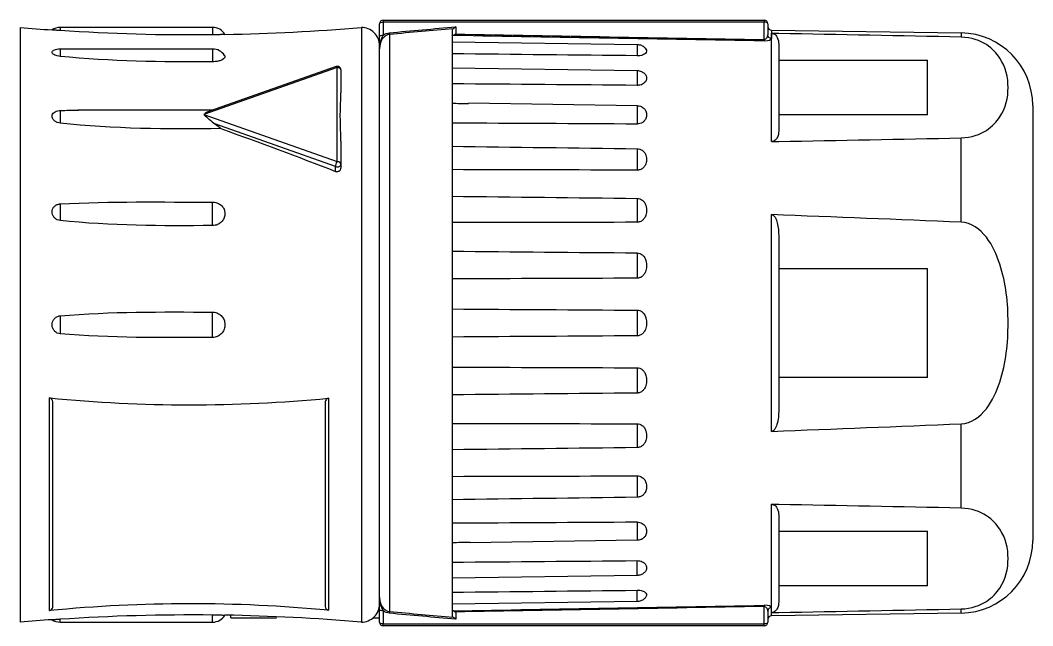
# Model space of a CAD drawing. Header units: millimetres. Extents: x -856 to 354, y -259 to 596.
# Drawn here: x 82.66 to 110.56, y 194.57 to 211.27 of the extents above; entities that cross this region are included whole.
import ezdxf

# ---------------------------------------------------------------- set-up
doc = ezdxf.new("R2010")
doc.units = ezdxf.units.MM
doc.layers.add('Layer 1', color=7, linetype='Continuous', lineweight=70, true_color=0x9f8faf)

msp = doc.modelspace()

# ---------------------------------------------------------------- linework, layer by layer
at = {"lineweight": -3}
for p, q in [((88.462, 194.791), (88.462, 194.86)), ((88.462, 194.791), (89.725, 194.791)), ((92.387, 194.791), (92.562, 194.791))]:
    msp.add_line(p, q, dxfattribs=at)
at = {"layer": 'Layer 1', "lineweight": -3}
for p, q in [((92.662, 211.271), (103.162, 211.271)), ((92.662, 211.271), (92.662, 211.221)), ((103.162, 211.221), (92.662, 211.221)), ((92.662, 211.221), (92.662, 210.861)), ((103.162, 211.271), (103.162, 211.221)), ((103.162, 210.749), (103.162, 211.221)), ((82.662, 211.071), (82.662, 194.671)), ((83.762, 211.071), (83.762, 210.985)), ((87.962, 211.071), (83.762, 211.071)), ((87.962, 211.071), (87.962, 210.867)), ((92.062, 211.071), (92.062, 194.671)), ((92.562, 210.811), (92.562, 211.171)), ((94.562, 211.011), (94.562, 210.635)), ((94.662, 211.091), (94.662, 210.899)), ((103.262, 211.171), (103.262, 210.866)), ((103.361, 210.994), (103.361, 210.769)), ((103.361, 210.994), (108.591, 210.919)), ((92.562, 210.479), (92.562, 210.811)), ((92.84, 210.879), (92.84, 194.962)), ((94.562, 210.677), (99.662, 210.604)), ((103.365, 207.922), (103.365, 210.91)), ((108.591, 210.919), (108.591, 210.805)), ((83.762, 210.477), (83.762, 210.272)), ((87.962, 210.477), (83.762, 210.477)), ((87.962, 210.477), (87.962, 210.125)), ((92.562, 195.363), (92.562, 210.479)), ((94.562, 210.635), (94.562, 209.863)), ((99.662, 210.604), (99.662, 210.286)), ((103.562, 210.614), (103.562, 208.218)), ((103.562, 210.169), (107.662, 210.169)), ((107.662, 208.662), (107.662, 210.169)), ((91.398, 209.969), (87.721, 208.669)), ((91.364, 209.993), (87.875, 208.759)), ((91.398, 207.37), (91.398, 209.969)), ((91.498, 209.898), (91.498, 209.266)), ((94.562, 209.956), (99.662, 209.883)), ((94.562, 209.863), (94.562, 208.825)), ((99.662, 209.883), (99.662, 209.474)), ((99.662, 208.913), (95.01, 208.98)), ((83.762, 208.784), (83.762, 208.432)), ((87.946, 208.786), (84.247, 208.786)), ((94.562, 208.825), (94.562, 207.56)), ((99.662, 208.913), (99.662, 208.411)), ((110.562, 208.919), (110.562, 196.922)), ((87.721, 208.669), (91.398, 207.37)), ((107.662, 208.662), (103.562, 208.662)), ((91.353, 207.236), (88.027, 208.412)), ((91.498, 207.931), (91.498, 207.299)), ((108.591, 205.7), (108.591, 208.026)), ((99.662, 207.726), (99.662, 207.137)), ((91.498, 207.299), (91.498, 207.189)), ((94.562, 207.56), (94.562, 206.116)), ((91.353, 207.103), (91.353, 207.236)), ((83.762, 206.206), (83.762, 205.746)), ((87.962, 205.609), (87.962, 206.253)), ((99.662, 206.355), (99.662, 205.7)), ((94.562, 206.116), (94.562, 204.55)), ((103.365, 199.932), (103.365, 205.909)), ((103.562, 205.317), (103.562, 200.524)), ((99.662, 204.852), (99.662, 204.157)), ((94.562, 204.55), (94.562, 202.921)), ((103.562, 204.428), (107.662, 204.428)), ((107.662, 201.413), (107.662, 204.428)), ((83.762, 203.12), (83.762, 202.623)), ((87.962, 202.522), (87.962, 203.22)), ((99.662, 203.275), (99.662, 202.566)), ((94.562, 202.921), (94.562, 201.292)), ((99.662, 201.684), (99.662, 200.989)), ((94.562, 201.292), (94.562, 199.725)), ((107.662, 201.413), (103.562, 201.413)), ((83.469, 194.988), (83.469, 200.855)), ((83.562, 195.129), (83.562, 200.714)), ((91.062, 200.704), (91.062, 195.139)), ((91.155, 200.845), (91.155, 194.997)), ((99.662, 200.141), (99.662, 199.486)), ((108.591, 197.815), (108.591, 200.141)), ((94.562, 199.725), (94.562, 198.282)), ((99.662, 198.704), (99.662, 198.115)), ((94.562, 198.282), (94.562, 197.016)), ((103.365, 194.931), (103.365, 197.92)), ((103.562, 197.623), (103.562, 195.227)), ((99.662, 197.43), (99.662, 196.928)), ((94.562, 197.016), (94.562, 195.978)), ((103.562, 197.179), (107.662, 197.179)), ((107.662, 195.672), (107.662, 197.179)), ((99.662, 196.928), (95.059, 196.862)), ((99.662, 195.958), (99.662, 196.367)), ((94.562, 195.978), (94.562, 195.206)), ((99.662, 195.958), (94.562, 195.885)), ((107.662, 195.672), (103.562, 195.672)), ((92.562, 195.03), (92.562, 195.363)), ((99.662, 195.238), (99.662, 195.555)), ((92.562, 194.671), (92.562, 195.03)), ((99.662, 195.238), (94.562, 195.164)), ((94.562, 195.206), (94.562, 194.83)), ((103.162, 194.621), (103.162, 195.092)), ((103.361, 194.847), (103.361, 195.073)), ((108.591, 194.922), (108.591, 195.036)), ((83.762, 194.671), (83.762, 194.758)), ((87.962, 194.671), (87.962, 194.875)), ((92.662, 194.98), (92.662, 194.621)), ((94.662, 194.942), (94.662, 194.75)), ((103.262, 194.975), (103.262, 194.671)), ((108.591, 194.922), (103.361, 194.847)), ((83.762, 194.671), (87.962, 194.671)), ((92.662, 194.621), (103.162, 194.621)), ((92.662, 194.571), (92.662, 194.621)), ((103.162, 194.571), (92.662, 194.571)), ((103.162, 194.571), (103.162, 194.621))]:
    msp.add_line(p, q, dxfattribs=at)
for centre, radius, start, end in [((92.662, 211.171), 0.1, 90, 180), ((103.162, 211.171), 0.1, 0, 90), ((87.362, 266.196), 55.325, 265.1267, 266.0379), ((83.762, 210.671), 0.4, 90.0013, 123.8414), ((87.962, 210.671), 0.4, 31.3334, 90.0039), ((87.362, 266.196), 55.325, 270.9753, 274.8733), ((92.062, 210.571), 0.5, 360, 90.0003), ((103.362, 211.094), 0.1, 179.9994, 269.1604), ((108.562, 208.919), 2, 359.9998, 89.1771), ((83.762, 210.077), 0.4, 90.0013, 117.3019), ((87.962, 210.077), 0.4, 34.1361, 90.0039), ((91.398, 209.898), 0.1, 2.4482, 106.7954), ((108.562, 196.922), 2, 270.8229, 0.0002), ((92.062, 195.171), 0.5, 269.9997, 0.0008), ((87.962, 195.071), 0.4, 269.9961, 328.6674), ((87.362, 139.546), 55.325, 85.1267, 89.0247), ((103.362, 194.747), 0.1, 90.8396, 179.9995), ((87.362, 139.546), 55.325, 93.9621, 94.8733), ((83.762, 195.071), 0.4, 236.1592, 269.9987), ((92.662, 194.671), 0.1, 180, 270), ((103.162, 194.671), 0.1, 270, 0)]:
    msp.add_arc(centre, radius, start, end, dxfattribs=at)
at = {"layer": 'Layer 1', "lineweight": -3, "extrusion": (0, 0, -1)}
for centre, major_axis, ratio, start_param, end_param in [((92.662, 211.171), (-0.1, 0), 0.5, 0, 1.570796), ((-470.521, -24007.762), (27971.011, 0), 0.866025, 4.732596, 4.7329), ((91.398, 209.898), (-0.1, 0), 0.707107, 1.570796, 3.141593), ((25.578, -7682.984), (11159.9, -222.51), 0.707036, 4.704474, 4.704514), ((91.398, 207.299), (-0.0333, -0.0943), 0.316228, 0.729728, 2.300524), ((25.554, 10521.797), (11158.306, -411.087), 0.923788, 1.530138, 1.530595), ((25.578, -10958.598), (0.06, -11162.118), 0.999901, 3.147779, 3.148236), ((25.554, 11368.196), (-0.06, -11165.875), 0.999901, 6.276542, 6.276999), ((25.554, 10514.783), (-11158.306, -411.086), 0.923788, 4.739772, 4.740228), ((25.578, -7695.945), (-11159.9, -222.51), 0.707037, 1.591073, 1.59153), ((25.578, -6005.706), (-11160.514, -189.24), 0.555515, 1.586396, 1.586853), ((92.662, 195.03), (0.1, 0), 0.5, 1.570796, 3.141593), ((103.162, 195.042), (0.0018, -0.1), 0.010256, 3.41246, 4.188881), ((92.832, 194.866), (0.0091, 0.0996), 0.052304, 5.233609, 6.030163), ((103.162, 194.671), (0.1, 0), 0.5, 0, 1.570796)]:
    msp.add_ellipse(centre, major_axis=major_axis, ratio=ratio, start_param=start_param, end_param=end_param, dxfattribs=at)
at = {"layer": 'Layer 1', "lineweight": -3}
for centre, major_axis, ratio, start_param, end_param in [((103.162, 211.171), (0.1, 0), 0.5, 0, 1.570796), ((92.832, 210.975), (0.0091, -0.0996), 0.052304, 5.233609, 6.030163), ((216.471, -820.797), (-1188.906, 1.77), 0.872444, 4.816383, 4.817863), ((-481.487, -24800.789), (-28684.211, -7.423), 0.87214, 4.69178, 4.692078), ((91.398, 209.898), (0.0333, -0.0943), 0.316228, 2.300524, 3.139865), ((91.398, 207.299), (-0.1, 0), 0.707107, 1.107149, 3.141593), ((91.398, 207.299), (0.1, 0), 0.707107, 0, 1.570796), ((-481.421, 25203.754), (28680.923, -7.421), 0.87214, 4.732699, 4.732998), ((103.362, 194.975), (-0.1, 0), 0.972071, 4.726763, 6.283185), ((216.485, 1226.759), (1189.044, 1.77), 0.872444, 4.606915, 4.608395)]:
    msp.add_ellipse(centre, major_axis=major_axis, ratio=ratio, start_param=start_param, end_param=end_param, dxfattribs=at)
at = {"layer": 'Layer 1', "lineweight": -3, "extrusion": (-9.86076e-32, -8.00192e-44, -1)}
msp.add_ellipse((214.445, -790.467), major_axis=(1162.685, 0), ratio=0.866025, start_param=4.607601, end_param=4.609184, dxfattribs=at)
at = {"layer": 'Layer 1', "lineweight": -3, "extrusion": (9.86076e-32, 1.91535e-46, -1)}
msp.add_ellipse((92.662, 210.811), major_axis=(-0.1, 0), ratio=0.5, start_param=0, end_param=1.570796, dxfattribs=at)
at = {"layer": 'Layer 1', "lineweight": -3, "extrusion": (-7.00706e-33, -3.94368e-31, -1)}
msp.add_ellipse((103.162, 210.799), major_axis=(-0.0018, -0.1), ratio=0.010256, start_param=5.235897, end_param=6.012318, dxfattribs=at)
at = {"layer": 'Layer 1', "lineweight": -3, "extrusion": (-9.86076e-32, 8.69317e-46, -1)}
msp.add_ellipse((103.362, 210.866), major_axis=(-0.1, 0), ratio=0.972071, start_param=4.726763, end_param=6.283185, dxfattribs=at)
at = {"layer": 'Layer 1', "lineweight": -3, "extrusion": (9.85961e-32, -1.50459e-33, -1)}
msp.add_ellipse((25.554, 4484.153), major_axis=(11164.576, -170.373), ratio=0.382645, start_param=1.558319, end_param=1.558776, dxfattribs=at)
at = {"layer": 'Layer 1', "lineweight": -3, "extrusion": (-1.05281e-31, -3.92702e-31, -1)}
msp.add_ellipse((25.554, 6413.635), major_axis=(11164.271, -189.304), ratio=0.555515, start_param=1.554739, end_param=1.555196, dxfattribs=at)
at = {"layer": 'Layer 1', "lineweight": -3, "extrusion": (-9.8588e-32, 1.96568e-33, -1)}
msp.add_ellipse((25.554, 8104.443), major_axis=(11163.657, -222.585), ratio=0.707037, start_param=1.550062, end_param=1.550519, dxfattribs=at)
at = {"layer": 'Layer 1', "lineweight": -3, "extrusion": (-1.31761e-15, 5.23195e-16, -1)}
msp.add_ellipse((87.498, 208.386), major_axis=(0.794, -0.315), ratio=0.310029, start_param=5.312634, end_param=5.641512, dxfattribs=at)
at = {"layer": 'Layer 1', "lineweight": -3, "extrusion": (1.97152e-31, -5.00307e-33, -1)}
msp.add_ellipse((25.578, -9072.451), major_axis=(11158.526, -283.167), ratio=0.831387, start_param=4.697475, end_param=4.697932, dxfattribs=at)
at = {"layer": 'Layer 1', "lineweight": -3, "extrusion": (9.85759e-32, -2.50153e-33, -1)}
msp.add_ellipse((25.554, 9491.599), major_axis=(11162.282, -283.262), ratio=0.831387, start_param=1.543064, end_param=1.543521, dxfattribs=at)
at = {"layer": 'Layer 1', "lineweight": -3, "extrusion": (-1.45215e-32, -3.94163e-31, -1)}
msp.add_ellipse((25.578, -10105.471), major_axis=(11154.551, -410.948), ratio=0.923788, start_param=4.684549, end_param=4.685006, dxfattribs=at)
at = {"layer": 'Layer 1', "lineweight": -3, "extrusion": (9.83511e-32, -7.10752e-33, -1)}
msp.add_ellipse((25.578, -10742.344), major_axis=(11133.085, -804.552), ratio=0.980688, start_param=4.647817, end_param=4.648274, dxfattribs=at)
at = {"layer": 'Layer 1', "lineweight": -3, "extrusion": (-9.83511e-32, 7.10753e-33, -1)}
msp.add_ellipse((25.554, 11155.446), major_axis=(11136.832, -804.824), ratio=0.980688, start_param=1.493406, end_param=1.493862, dxfattribs=at)
at = {"layer": 'Layer 1', "lineweight": -3, "extrusion": (-9.83511e-32, -7.10753e-33, -1)}
msp.add_ellipse((25.578, -10745.92), major_axis=(-11133.085, -804.553), ratio=0.980688, start_param=1.64773, end_param=1.648187, dxfattribs=at)
at = {"layer": 'Layer 1', "lineweight": -3, "extrusion": (2.84301e-32, -3.93405e-31, -1)}
msp.add_ellipse((25.554, 11151.87), major_axis=(-11136.832, -804.823), ratio=0.980688, start_param=4.776504, end_param=4.776961, dxfattribs=at)
at = {"layer": 'Layer 1', "lineweight": -3, "extrusion": (9.85408e-32, 3.63037e-33, -1)}
msp.add_ellipse((25.578, -10112.485), major_axis=(-11154.551, -410.948), ratio=0.923788, start_param=1.610998, end_param=1.611455, dxfattribs=at)
at = {"layer": 'Layer 1', "lineweight": -3, "extrusion": (-9.85759e-32, -2.50153e-33, -1)}
msp.add_ellipse((25.578, -9082.634), major_axis=(-11158.526, -283.167), ratio=0.831387, start_param=1.598072, end_param=1.598529, dxfattribs=at)
at = {"layer": 'Layer 1', "lineweight": -3, "extrusion": (1.08582e-31, -3.91802e-31, -1)}
msp.add_ellipse((25.554, 9481.416), major_axis=(-11162.282, -283.262), ratio=0.831387, start_param=4.726846, end_param=4.727303, dxfattribs=at)
at = {"layer": 'Layer 1', "lineweight": -3, "extrusion": (7.86274e-33, -3.94352e-31, -1)}
msp.add_ellipse((25.554, 8091.482), major_axis=(-11163.657, -222.585), ratio=0.707036, start_param=4.72026, end_param=4.720304, dxfattribs=at)
at = {"layer": 'Layer 1', "lineweight": -3, "extrusion": (6.01838e-33, -3.94385e-31, -1)}
msp.add_ellipse((25.578, -4076.874), major_axis=(-11160.819, -170.316), ratio=0.382645, start_param=1.582816, end_param=1.583273, dxfattribs=at)
at = {"layer": 'Layer 1', "lineweight": -3, "extrusion": (9.86076e-32, 2.71374e-44, -1)}
msp.add_ellipse((-470.586, 24416.355), major_axis=(-27974.19, 0), ratio=0.866025, start_param=4.691878, end_param=4.692182, dxfattribs=at)
at = {"layer": 'Layer 1', "lineweight": -3, "extrusion": (9.86076e-32, -1.27055e-43, -1)}
msp.add_ellipse((214.43, 1196.187), major_axis=(-1162.546, 0), ratio=0.866025, start_param=4.815594, end_param=4.817177, dxfattribs=at)
at = {"layer": 'Layer 1', "lineweight": -3, "extrusion": (-9.86076e-32, -1.75001e-45, -1)}
msp.add_ellipse((92.662, 194.671), major_axis=(0.1, 0), ratio=0.5, start_param=1.570796, end_param=3.141593, dxfattribs=at)
at = {"layer": 'Layer 1', "lineweight": -3}
for points, knots in [([(83.762, 210.985), (83.741, 210.986), (83.709, 210.988), (83.667, 210.992), (83.635, 210.994), (83.592, 210.998), (83.561, 211.001), (83.539, 211.003)], [0, 0, 0, 0, 0.285714, 0.428571, 0.571429, 0.714286, 1, 1, 1, 1]), ([(94.562, 211.011), (94.562, 211.016), (94.566, 211.022), (94.577, 211.031), (94.583, 211.034), (94.59, 211.037)], [0, 0, 0, 0, 0.633668, 0.633668, 1, 1, 1, 1]), ([(94.662, 211.091), (94.662, 211.09), (94.661, 211.09), (94.647, 211.076), (94.633, 211.065), (94.609, 211.047), (94.599, 211.041), (94.59, 211.037)], [0, 0, 0, 0, 0.017586, 0.017586, 0.555344, 0.555344, 1, 1, 1, 1]), ([(88.304, 210.879), (88.271, 210.877), (88.223, 210.874), (88.158, 210.872), (88.109, 210.87), (88.044, 210.868), (87.995, 210.867), (87.962, 210.867)], [1, 1, 1, 1, 1.285714, 1.428571, 1.571429, 1.714286, 2, 2, 2, 2]), ([(92.84, 210.879), (92.799, 210.875), (92.757, 210.86), (92.7, 210.819), (92.682, 210.803), (92.649, 210.765), (92.627, 210.732), (92.59, 210.663), (92.562, 210.582), (92.562, 210.479)], [0, 0, 0, 0, 0.25, 0.25, 0.375, 0.375, 0.5, 0.5, 1, 1, 1, 1]), ([(92.562, 210.479), (92.562, 210.547), (92.572, 210.616), (92.61, 210.746), (92.64, 210.807), (92.662, 210.861)], [0, 0, 0, 0, 0.5, 0.5, 1, 1, 1, 1]), ([(94.591, 210.853), (94.581, 210.85), (94.574, 210.846), (94.565, 210.837), (94.562, 210.833), (94.562, 210.828)], [0, 0, 0, 0, 0.487724, 0.487724, 1, 1, 1, 1]), ([(94.662, 210.899), (94.662, 210.898), (94.661, 210.898), (94.648, 210.887), (94.636, 210.878), (94.612, 210.862), (94.601, 210.857), (94.591, 210.853)], [0, 0, 0, 0, 0.01904, 0.01904, 0.516465, 0.516465, 1, 1, 1, 1]), ([(103.162, 210.749), (103.177, 210.748), (103.192, 210.752), (103.22, 210.769), (103.24, 210.791), (103.251, 210.81), (103.262, 210.833), (103.262, 210.866)], [0, 0, 0, 0, 0.25, 0.25, 0.5, 0.5, 1, 1, 1, 1]), ([(108.591, 210.805), (106.915, 210.84), (105.238, 210.874), (103.496, 210.907), (103.431, 210.909), (103.365, 210.91)], [0, 0, 0, 0, 0.962319, 0.962319, 1, 1, 1, 1]), ([(103.365, 210.91), (103.375, 210.91), (103.384, 210.909), (103.393, 210.907), (103.404, 210.904), (103.414, 210.901), (103.423, 210.897), (103.439, 210.89), (103.452, 210.882), (103.463, 210.873), (103.492, 210.849), (103.51, 210.822), (103.524, 210.795), (103.553, 210.736), (103.562, 210.675), (103.562, 210.614)], [0, 0, 0, 0, 0.042758, 0.042758, 0.042758, 0.097122, 0.097122, 0.097122, 0.190631, 0.190631, 0.190631, 0.445282, 0.445282, 0.445282, 1, 1, 1, 1]), ([(108.591, 208.026), (108.872, 208.032), (109.114, 208.124), (109.454, 208.343), (109.568, 208.471), (109.825, 208.865), (109.883, 209.139), (109.883, 209.691), (109.825, 209.964), (109.571, 210.357), (109.455, 210.488), (109.115, 210.707), (108.873, 210.799), (108.591, 210.805)], [0, 0, 0, 0, 0.125, 0.125, 0.25, 0.25, 0.5, 0.5, 0.75, 0.75, 0.875, 0.875, 1, 1, 1, 1]), ([(83.539, 210.384), (83.539, 210.395), (83.544, 210.405), (83.553, 210.415), (83.56, 210.421), (83.568, 210.427), (83.579, 210.433)], [1, 1, 1, 1, 1.2310593, 1.2310593, 1.2310593, 1.3920245, 1.3920245, 1.3920245, 1.3920245]), ([(83.762, 210.272), (83.735, 210.274), (83.708, 210.279), (83.683, 210.285), (83.659, 210.291), (83.636, 210.299), (83.616, 210.308), (83.597, 210.317), (83.58, 210.327), (83.568, 210.337), (83.555, 210.348), (83.546, 210.359), (83.542, 210.37), (83.54, 210.375), (83.539, 210.38), (83.539, 210.384)], [0, 0, 0, 0, 0.223675, 0.223675, 0.223675, 0.447169, 0.447169, 0.447169, 0.670896, 0.670896, 0.670896, 0.899609, 0.899609, 0.899609, 1, 1, 1, 1]), ([(99.662, 210.604), (99.702, 210.603), (99.741, 210.594), (99.809, 210.565), (99.838, 210.546), (99.878, 210.508), (99.892, 210.493), (99.904, 210.475)], [0, 0, 0, 0, 0.0001191072, 0.0001191072, 0.0002218861, 0.0002218861, 0.0002847261, 0.0002847261, 0.0002847261, 0.0002847261]), ([(99.904, 210.476), (99.917, 210.456), (99.922, 210.435), (99.919, 210.414), (99.917, 210.394), (99.908, 210.374), (99.889, 210.356), (99.877, 210.343), (99.861, 210.331), (99.84, 210.321), (99.822, 210.312), (99.801, 210.304), (99.777, 210.299), (99.753, 210.293), (99.726, 210.289), (99.698, 210.287), (99.686, 210.286), (99.674, 210.286), (99.662, 210.286)], [0.3603643, 0.3603643, 0.3603643, 0.3603643, 0.5305711, 0.5305711, 0.5305711, 0.6871522, 0.6871522, 0.6871522, 0.7895077, 0.7895077, 0.7895077, 0.8760166, 0.8760166, 0.8760166, 0.9631822, 0.9631822, 0.9631822, 1, 1, 1, 1]), ([(88.304, 210.27), (88.304, 210.254), (88.297, 210.239), (88.284, 210.224), (88.271, 210.209), (88.252, 210.194), (88.227, 210.181), (88.202, 210.169), (88.172, 210.157), (88.139, 210.148), (88.106, 210.139), (88.069, 210.132), (88.031, 210.128), (88.009, 210.126), (87.985, 210.125), (87.962, 210.125)], [1, 1, 1, 1, 1.219311, 1.219311, 1.219311, 1.438706, 1.438706, 1.438706, 1.656982, 1.656982, 1.656982, 1.872255, 1.872255, 1.872255, 2, 2, 2, 2]), ([(88.293, 210.302), (88.294, 210.301), (88.294, 210.3), (88.295, 210.299), (88.301, 210.29), (88.304, 210.28), (88.304, 210.27)], [0.8401935, 0.8401935, 0.8401935, 0.8401935, 0.85354, 0.85354, 0.85354, 1, 1, 1, 1]), ([(99.662, 209.883), (99.702, 209.882), (99.741, 209.874), (99.809, 209.844), (99.838, 209.825), (99.866, 209.799), (99.87, 209.795), (99.873, 209.792)], [0, 0, 0, 0, 0.0001191072, 0.0001191072, 0.0002218861, 0.0002218861, 0.0002361613, 0.0002361613, 0.0002361613, 0.0002361613]), ([(99.873, 209.792), (99.885, 209.779), (99.895, 209.766), (99.902, 209.752), (99.917, 209.722), (99.922, 209.69), (99.919, 209.658), (99.917, 209.63), (99.908, 209.601), (99.889, 209.574), (99.877, 209.557), (99.861, 209.54), (99.84, 209.525), (99.822, 209.512), (99.801, 209.501), (99.777, 209.493), (99.753, 209.484), (99.726, 209.479), (99.698, 209.476), (99.686, 209.475), (99.674, 209.474), (99.662, 209.474)], [0.2719951, 0.2719951, 0.2719951, 0.2719951, 0.3532761, 0.3532761, 0.3532761, 0.5305711, 0.5305711, 0.5305711, 0.6871522, 0.6871522, 0.6871522, 0.7895077, 0.7895077, 0.7895077, 0.8760166, 0.8760166, 0.8760166, 0.9631822, 0.9631822, 0.9631822, 1, 1, 1, 1]), ([(91.498, 207.931), (91.498, 207.984), (91.497, 208.035), (91.495, 208.087), (91.49, 208.292), (91.481, 208.488), (91.482, 208.676), (91.483, 208.884), (91.498, 209.082), (91.498, 209.266)], [0, 0, 0, 0, 0.105689, 0.105689, 0.105689, 0.529351, 0.529351, 0.529351, 1, 1, 1, 1]), ([(83.539, 208.621), (83.539, 208.641), (83.544, 208.661), (83.553, 208.679), (83.563, 208.697), (83.576, 208.714), (83.594, 208.729), (83.611, 208.743), (83.633, 208.756), (83.656, 208.765), (83.68, 208.773), (83.706, 208.78), (83.733, 208.782), (83.742, 208.783), (83.752, 208.784), (83.762, 208.784)], [1, 1, 1, 1, 1.231059, 1.231059, 1.231059, 1.46226, 1.46226, 1.46226, 1.693287, 1.693287, 1.693287, 1.919322, 1.919322, 1.919322, 2, 2, 2, 2]), ([(87.875, 208.759), (87.873, 208.759), (87.872, 208.758), (87.87, 208.757), (87.82, 208.739), (87.773, 208.71), (87.726, 208.674), (87.725, 208.672), (87.723, 208.671), (87.721, 208.669)], [0.4645605, 0.4645605, 0.4645605, 0.4645605, 0.4797408, 0.4797408, 0.4797408, 0.98085, 0.98085, 0.98085, 1, 1, 1, 1]), ([(99.662, 208.913), (99.702, 208.912), (99.741, 208.904), (99.778, 208.887), (99.779, 208.887), (99.78, 208.887)], [0, 0, 0, 0, 0.0001191072, 0.0001191072, 0.0001217587, 0.0001217587, 0.0001217587, 0.0001217587]), ([(99.78, 208.887), (99.788, 208.883), (99.795, 208.88), (99.802, 208.876), (99.822, 208.864), (99.84, 208.85), (99.855, 208.835), (99.876, 208.814), (99.892, 208.789), (99.902, 208.763), (99.917, 208.725), (99.922, 208.684), (99.919, 208.643), (99.917, 208.608), (99.908, 208.571), (99.889, 208.537), (99.877, 208.515), (99.861, 208.494), (99.84, 208.475), (99.822, 208.459), (99.801, 208.445), (99.777, 208.435), (99.753, 208.424), (99.726, 208.416), (99.698, 208.413), (99.686, 208.412), (99.674, 208.411), (99.662, 208.411)], [0.1274191, 0.1274191, 0.1274191, 0.1274191, 0.1557724, 0.1557724, 0.1557724, 0.2358559, 0.2358559, 0.2358559, 0.3532761, 0.3532761, 0.3532761, 0.5305711, 0.5305711, 0.5305711, 0.6871522, 0.6871522, 0.6871522, 0.7895077, 0.7895077, 0.7895077, 0.8760166, 0.8760166, 0.8760166, 0.9631822, 0.9631822, 0.9631822, 1, 1, 1, 1]), ([(83.762, 208.432), (83.735, 208.435), (83.708, 208.442), (83.683, 208.451), (83.659, 208.461), (83.636, 208.473), (83.616, 208.488), (83.597, 208.502), (83.58, 208.519), (83.568, 208.537), (83.555, 208.555), (83.546, 208.575), (83.542, 208.595), (83.54, 208.604), (83.539, 208.613), (83.539, 208.621)], [0, 0, 0, 0, 0.223675, 0.223675, 0.223675, 0.447169, 0.447169, 0.447169, 0.670896, 0.670896, 0.670896, 0.899609, 0.899609, 0.899609, 1, 1, 1, 1]), ([(87.721, 208.669), (87.723, 208.668), (87.725, 208.666), (87.726, 208.665), (87.773, 208.627), (87.82, 208.582), (87.87, 208.536), (87.872, 208.535), (87.873, 208.534), (87.874, 208.533)], [0, 0, 0, 0, 0.01915, 0.01915, 0.01915, 0.5202592, 0.5202592, 0.5202592, 0.5328228, 0.5328228, 0.5328228, 0.5328228]), ([(103.562, 208.218), (103.562, 208.151), (103.552, 208.082), (103.514, 208.018), (103.506, 208.005), (103.497, 207.992), (103.486, 207.98), (103.473, 207.967), (103.458, 207.953), (103.438, 207.942), (103.43, 207.937), (103.421, 207.933), (103.411, 207.93), (103.401, 207.926), (103.39, 207.924), (103.377, 207.922), (103.373, 207.922), (103.369, 207.922), (103.365, 207.922)], [0, 0, 0, 0, 0.614435, 0.614435, 0.614435, 0.734266, 0.734266, 0.734266, 0.87053, 0.87053, 0.87053, 0.9255, 0.9255, 0.9255, 0.981555, 0.981555, 0.981555, 1, 1, 1, 1]), ([(103.365, 207.922), (103.431, 207.923), (103.496, 207.924), (105.238, 207.958), (106.915, 207.992), (108.591, 208.026)], [0, 0, 0, 0, 0.037681, 0.037681, 1, 1, 1, 1]), ([(99.662, 207.726), (99.687, 207.725), (99.713, 207.721), (99.737, 207.714), (99.76, 207.707), (99.783, 207.696), (99.802, 207.683), (99.822, 207.669), (99.84, 207.653), (99.855, 207.635), (99.876, 207.61), (99.892, 207.58), (99.902, 207.55), (99.917, 207.505), (99.922, 207.456), (99.919, 207.409), (99.917, 207.367), (99.908, 207.324), (99.889, 207.284), (99.877, 207.258), (99.861, 207.233), (99.84, 207.212), (99.822, 207.193), (99.801, 207.177), (99.777, 207.165), (99.753, 207.152), (99.726, 207.143), (99.698, 207.139), (99.686, 207.137), (99.674, 207.137), (99.662, 207.137)], [0, 0, 0, 0, 0.078022, 0.078022, 0.078022, 0.155772, 0.155772, 0.155772, 0.235856, 0.235856, 0.235856, 0.353276, 0.353276, 0.353276, 0.530571, 0.530571, 0.530571, 0.687152, 0.687152, 0.687152, 0.789508, 0.789508, 0.789508, 0.876017, 0.876017, 0.876017, 0.963182, 0.963182, 0.963182, 1, 1, 1, 1]), ([(91.353, 207.103), (91.363, 207.099), (91.373, 207.097), (91.384, 207.096), (91.388, 207.096), (91.393, 207.096), (91.398, 207.096)], [0, 0, 0, 0, 0.158414, 0.158414, 0.158414, 0.2242767, 0.2242767, 0.2242767, 0.2242767]), ([(91.398, 207.096), (91.404, 207.097), (91.41, 207.097), (91.416, 207.099), (91.427, 207.101), (91.438, 207.105), (91.447, 207.11), (91.457, 207.116), (91.465, 207.122), (91.473, 207.13), (91.48, 207.138), (91.486, 207.147), (91.49, 207.156), (91.495, 207.167), (91.498, 207.178), (91.498, 207.189)], [0.2242767, 0.2242767, 0.2242767, 0.2242767, 0.3167692, 0.3167692, 0.3167692, 0.4761788, 0.4761788, 0.4761788, 0.6397688, 0.6397688, 0.6397688, 0.808497, 0.808497, 0.808497, 1, 1, 1, 1]), ([(83.539, 205.983), (83.539, 206.009), (83.544, 206.035), (83.553, 206.059), (83.563, 206.084), (83.576, 206.107), (83.594, 206.126), (83.611, 206.146), (83.633, 206.163), (83.656, 206.176), (83.68, 206.189), (83.706, 206.198), (83.733, 206.202), (83.742, 206.204), (83.752, 206.205), (83.762, 206.206)], [1, 1, 1, 1, 1.231059, 1.231059, 1.231059, 1.46226, 1.46226, 1.46226, 1.693287, 1.693287, 1.693287, 1.919322, 1.919322, 1.919322, 2, 2, 2, 2]), ([(87.962, 206.253), (88, 206.253), (88.039, 206.247), (88.075, 206.236), (88.111, 206.224), (88.145, 206.207), (88.174, 206.185), (88.204, 206.163), (88.23, 206.137), (88.25, 206.107), (88.271, 206.077), (88.286, 206.043), (88.295, 206.008), (88.301, 205.985), (88.304, 205.96), (88.304, 205.936)], [0, 0, 0, 0, 0.212144, 0.212144, 0.212144, 0.424197, 0.424197, 0.424197, 0.637371, 0.637371, 0.637371, 0.85354, 0.85354, 0.85354, 1, 1, 1, 1]), ([(99.662, 206.355), (99.687, 206.355), (99.713, 206.35), (99.737, 206.342), (99.76, 206.334), (99.783, 206.322), (99.802, 206.307), (99.822, 206.292), (99.84, 206.274), (99.855, 206.254), (99.876, 206.225), (99.892, 206.193), (99.902, 206.159), (99.917, 206.108), (99.922, 206.054), (99.919, 206.002), (99.917, 205.955), (99.908, 205.908), (99.889, 205.864), (99.877, 205.835), (99.861, 205.807), (99.84, 205.783), (99.822, 205.763), (99.801, 205.745), (99.777, 205.731), (99.753, 205.718), (99.726, 205.708), (99.698, 205.703), (99.686, 205.701), (99.674, 205.7), (99.662, 205.7)], [0, 0, 0, 0, 0.078022, 0.078022, 0.078022, 0.155772, 0.155772, 0.155772, 0.235856, 0.235856, 0.235856, 0.353276, 0.353276, 0.353276, 0.530571, 0.530571, 0.530571, 0.687152, 0.687152, 0.687152, 0.789508, 0.789508, 0.789508, 0.876017, 0.876017, 0.876017, 0.963182, 0.963182, 0.963182, 1, 1, 1, 1]), ([(83.762, 205.746), (83.735, 205.749), (83.708, 205.757), (83.683, 205.768), (83.659, 205.779), (83.636, 205.794), (83.616, 205.812), (83.597, 205.83), (83.58, 205.852), (83.568, 205.874), (83.555, 205.898), (83.546, 205.923), (83.542, 205.949), (83.54, 205.96), (83.539, 205.972), (83.539, 205.983)], [0, 0, 0, 0, 0.223675, 0.223675, 0.223675, 0.447169, 0.447169, 0.447169, 0.670896, 0.670896, 0.670896, 0.899609, 0.899609, 0.899609, 1, 1, 1, 1]), ([(88.304, 205.936), (88.304, 205.899), (88.297, 205.862), (88.284, 205.827), (88.271, 205.793), (88.252, 205.76), (88.227, 205.731), (88.202, 205.702), (88.172, 205.677), (88.139, 205.657), (88.106, 205.638), (88.069, 205.624), (88.031, 205.616), (88.009, 205.611), (87.985, 205.609), (87.962, 205.609)], [1, 1, 1, 1, 1.219311, 1.219311, 1.219311, 1.438706, 1.438706, 1.438706, 1.656982, 1.656982, 1.656982, 1.872255, 1.872255, 1.872255, 2, 2, 2, 2]), ([(103.365, 205.909), (103.375, 205.909), (103.384, 205.906), (103.393, 205.903), (103.404, 205.898), (103.414, 205.891), (103.423, 205.883), (103.439, 205.87), (103.452, 205.853), (103.463, 205.835), (103.492, 205.788), (103.51, 205.733), (103.524, 205.679), (103.553, 205.561), (103.562, 205.438), (103.562, 205.317)], [0, 0, 0, 0, 0.042758, 0.042758, 0.042758, 0.097122, 0.097122, 0.097122, 0.190631, 0.190631, 0.190631, 0.445282, 0.445282, 0.445282, 1, 1, 1, 1]), ([(108.591, 200.141), (108.872, 200.153), (109.114, 200.338), (109.454, 200.775), (109.568, 201.03), (109.825, 201.82), (109.883, 202.368), (109.883, 203.472), (109.825, 204.017), (109.571, 204.803), (109.455, 205.064), (109.115, 205.503), (108.873, 205.688), (108.591, 205.7)], [0, 0, 0, 0, 0.125, 0.125, 0.25, 0.25, 0.5, 0.5, 0.75, 0.75, 0.875, 0.875, 1, 1, 1, 1]), ([(99.662, 204.852), (99.687, 204.852), (99.713, 204.847), (99.737, 204.838), (99.76, 204.83), (99.783, 204.817), (99.802, 204.801), (99.822, 204.785), (99.84, 204.766), (99.855, 204.745), (99.876, 204.714), (99.892, 204.679), (99.902, 204.643), (99.917, 204.589), (99.922, 204.532), (99.919, 204.476), (99.917, 204.427), (99.908, 204.376), (99.889, 204.33), (99.877, 204.3), (99.861, 204.27), (99.84, 204.245), (99.822, 204.224), (99.801, 204.205), (99.777, 204.19), (99.753, 204.175), (99.726, 204.165), (99.698, 204.16), (99.686, 204.158), (99.674, 204.157), (99.662, 204.157)], [0, 0, 0, 0, 0.078022, 0.078022, 0.078022, 0.155772, 0.155772, 0.155772, 0.235856, 0.235856, 0.235856, 0.353276, 0.353276, 0.353276, 0.530571, 0.530571, 0.530571, 0.687152, 0.687152, 0.687152, 0.789508, 0.789508, 0.789508, 0.876017, 0.876017, 0.876017, 0.963182, 0.963182, 0.963182, 1, 1, 1, 1]), ([(83.539, 202.871), (83.539, 202.899), (83.544, 202.928), (83.553, 202.954), (83.563, 202.981), (83.576, 203.006), (83.594, 203.028), (83.611, 203.05), (83.633, 203.07), (83.656, 203.084), (83.68, 203.099), (83.706, 203.109), (83.733, 203.115), (83.742, 203.117), (83.752, 203.119), (83.762, 203.12)], [1, 1, 1, 1, 1.231059, 1.231059, 1.231059, 1.46226, 1.46226, 1.46226, 1.693287, 1.693287, 1.693287, 1.919322, 1.919322, 1.919322, 2, 2, 2, 2]), ([(87.962, 203.22), (88, 203.22), (88.039, 203.213), (88.075, 203.2), (88.111, 203.187), (88.145, 203.168), (88.174, 203.144), (88.204, 203.12), (88.23, 203.09), (88.25, 203.058), (88.271, 203.025), (88.286, 202.988), (88.295, 202.95), (88.301, 202.924), (88.304, 202.898), (88.304, 202.871)], [0, 0, 0, 0, 0.212144, 0.212144, 0.212144, 0.424197, 0.424197, 0.424197, 0.637371, 0.637371, 0.637371, 0.85354, 0.85354, 0.85354, 1, 1, 1, 1]), ([(99.662, 203.275), (99.687, 203.275), (99.713, 203.27), (99.737, 203.261), (99.76, 203.252), (99.783, 203.239), (99.802, 203.223), (99.822, 203.207), (99.84, 203.187), (99.855, 203.165), (99.876, 203.134), (99.892, 203.098), (99.902, 203.062), (99.917, 203.006), (99.922, 202.948), (99.919, 202.891), (99.917, 202.84), (99.908, 202.789), (99.889, 202.742), (99.877, 202.711), (99.861, 202.682), (99.84, 202.656), (99.822, 202.634), (99.801, 202.615), (99.777, 202.6), (99.753, 202.585), (99.726, 202.575), (99.698, 202.57), (99.686, 202.568), (99.674, 202.566), (99.662, 202.566)], [0, 0, 0, 0, 0.078022, 0.078022, 0.078022, 0.155772, 0.155772, 0.155772, 0.235856, 0.235856, 0.235856, 0.353276, 0.353276, 0.353276, 0.530571, 0.530571, 0.530571, 0.687152, 0.687152, 0.687152, 0.789508, 0.789508, 0.789508, 0.876017, 0.876017, 0.876017, 0.963182, 0.963182, 0.963182, 1, 1, 1, 1]), ([(83.762, 202.623), (83.735, 202.625), (83.708, 202.632), (83.683, 202.643), (83.659, 202.655), (83.636, 202.67), (83.616, 202.689), (83.597, 202.708), (83.58, 202.73), (83.568, 202.755), (83.555, 202.779), (83.546, 202.807), (83.542, 202.834), (83.54, 202.846), (83.539, 202.859), (83.539, 202.871)], [0, 0, 0, 0, 0.223675, 0.223675, 0.223675, 0.447169, 0.447169, 0.447169, 0.670896, 0.670896, 0.670896, 0.899609, 0.899609, 0.899609, 1, 1, 1, 1]), ([(88.304, 202.871), (88.304, 202.832), (88.297, 202.792), (88.284, 202.754), (88.271, 202.717), (88.252, 202.682), (88.227, 202.651), (88.202, 202.62), (88.172, 202.594), (88.139, 202.573), (88.106, 202.553), (88.069, 202.538), (88.031, 202.53), (88.009, 202.525), (87.985, 202.522), (87.962, 202.522)], [1, 1, 1, 1, 1.219311, 1.219311, 1.219311, 1.438706, 1.438706, 1.438706, 1.656982, 1.656982, 1.656982, 1.872255, 1.872255, 1.872255, 2, 2, 2, 2]), ([(99.662, 201.684), (99.687, 201.684), (99.713, 201.679), (99.737, 201.671), (99.76, 201.662), (99.783, 201.649), (99.802, 201.633), (99.822, 201.617), (99.84, 201.598), (99.855, 201.576), (99.876, 201.545), (99.892, 201.51), (99.902, 201.474), (99.917, 201.42), (99.922, 201.363), (99.919, 201.307), (99.917, 201.257), (99.908, 201.207), (99.889, 201.161), (99.877, 201.131), (99.861, 201.102), (99.84, 201.077), (99.822, 201.056), (99.801, 201.037), (99.777, 201.022), (99.753, 201.008), (99.726, 200.997), (99.698, 200.993), (99.686, 200.99), (99.674, 200.989), (99.662, 200.989)], [0, 0, 0, 0, 0.078022, 0.078022, 0.078022, 0.155772, 0.155772, 0.155772, 0.235856, 0.235856, 0.235856, 0.353276, 0.353276, 0.353276, 0.530571, 0.530571, 0.530571, 0.687152, 0.687152, 0.687152, 0.789508, 0.789508, 0.789508, 0.876017, 0.876017, 0.876017, 0.963182, 0.963182, 0.963182, 1, 1, 1, 1]), ([(83.562, 200.714), (83.562, 200.738), (83.558, 200.762), (83.549, 200.785), (83.544, 200.798), (83.536, 200.811), (83.526, 200.823), (83.52, 200.83), (83.514, 200.836), (83.506, 200.841), (83.5, 200.845), (83.494, 200.849), (83.486, 200.851), (83.481, 200.853), (83.475, 200.854), (83.469, 200.855)], [0, 0, 0, 0, 0.431749, 0.431749, 0.431749, 0.683878, 0.683878, 0.683878, 0.820403, 0.820403, 0.820403, 0.924324, 0.924324, 0.924324, 1, 1, 1, 1]), ([(91.155, 200.845), (91.149, 200.845), (91.142, 200.843), (91.136, 200.841), (91.129, 200.838), (91.122, 200.834), (91.116, 200.83), (91.106, 200.822), (91.098, 200.814), (91.091, 200.805), (91.079, 200.787), (91.072, 200.769), (91.067, 200.75), (91.064, 200.735), (91.062, 200.719), (91.062, 200.704)], [0, 0, 0, 0, 0.084124, 0.084124, 0.084124, 0.194723, 0.194723, 0.194723, 0.378302, 0.378302, 0.378302, 0.725573, 0.725573, 0.725573, 1, 1, 1, 1]), ([(103.562, 200.524), (103.562, 200.39), (103.552, 200.253), (103.514, 200.124), (103.506, 200.099), (103.497, 200.074), (103.486, 200.05), (103.473, 200.022), (103.458, 199.996), (103.438, 199.973), (103.43, 199.964), (103.421, 199.956), (103.411, 199.949), (103.401, 199.942), (103.39, 199.936), (103.377, 199.934), (103.373, 199.933), (103.369, 199.932), (103.365, 199.932)], [0, 0, 0, 0, 0.614435, 0.614435, 0.614435, 0.734266, 0.734266, 0.734266, 0.87053, 0.87053, 0.87053, 0.9255, 0.9255, 0.9255, 0.981555, 0.981555, 0.981555, 1, 1, 1, 1]), ([(99.662, 200.141), (99.687, 200.141), (99.713, 200.136), (99.737, 200.128), (99.76, 200.12), (99.783, 200.108), (99.802, 200.093), (99.822, 200.078), (99.84, 200.059), (99.855, 200.039), (99.876, 200.01), (99.892, 199.977), (99.902, 199.943), (99.917, 199.891), (99.922, 199.837), (99.919, 199.785), (99.917, 199.738), (99.908, 199.691), (99.889, 199.648), (99.877, 199.62), (99.861, 199.592), (99.84, 199.569), (99.822, 199.549), (99.801, 199.531), (99.777, 199.518), (99.753, 199.504), (99.726, 199.494), (99.698, 199.489), (99.686, 199.488), (99.674, 199.486), (99.662, 199.486)], [0, 0, 0, 0, 0.078022, 0.078022, 0.078022, 0.155772, 0.155772, 0.155772, 0.235856, 0.235856, 0.235856, 0.353276, 0.353276, 0.353276, 0.530571, 0.530571, 0.530571, 0.687152, 0.687152, 0.687152, 0.789508, 0.789508, 0.789508, 0.876017, 0.876017, 0.876017, 0.963182, 0.963182, 0.963182, 1, 1, 1, 1]), ([(99.662, 198.704), (99.687, 198.705), (99.713, 198.701), (99.737, 198.693), (99.76, 198.686), (99.783, 198.675), (99.802, 198.661), (99.822, 198.648), (99.84, 198.631), (99.855, 198.613), (99.876, 198.586), (99.892, 198.556), (99.902, 198.525), (99.917, 198.479), (99.922, 198.43), (99.919, 198.383), (99.917, 198.341), (99.908, 198.299), (99.889, 198.26), (99.877, 198.235), (99.861, 198.21), (99.84, 198.189), (99.822, 198.172), (99.801, 198.156), (99.777, 198.144), (99.753, 198.131), (99.726, 198.123), (99.698, 198.118), (99.686, 198.117), (99.674, 198.116), (99.662, 198.115)], [0, 0, 0, 0, 0.078022, 0.078022, 0.078022, 0.155772, 0.155772, 0.155772, 0.235856, 0.235856, 0.235856, 0.353276, 0.353276, 0.353276, 0.530571, 0.530571, 0.530571, 0.687152, 0.687152, 0.687152, 0.789508, 0.789508, 0.789508, 0.876017, 0.876017, 0.876017, 0.963182, 0.963182, 0.963182, 1, 1, 1, 1]), ([(108.591, 197.815), (106.915, 197.85), (105.238, 197.883), (103.496, 197.917), (103.431, 197.918), (103.365, 197.92)], [0, 0, 0, 0, 0.962319, 0.962319, 1, 1, 1, 1]), ([(103.365, 197.92), (103.375, 197.919), (103.384, 197.918), (103.393, 197.916), (103.404, 197.914), (103.414, 197.911), (103.423, 197.907), (103.439, 197.9), (103.452, 197.891), (103.463, 197.883), (103.492, 197.859), (103.51, 197.832), (103.524, 197.805), (103.553, 197.746), (103.562, 197.684), (103.562, 197.623)], [0, 0, 0, 0, 0.042758, 0.042758, 0.042758, 0.097122, 0.097122, 0.097122, 0.190631, 0.190631, 0.190631, 0.445282, 0.445282, 0.445282, 1, 1, 1, 1]), ([(108.591, 195.036), (108.872, 195.042), (109.114, 195.134), (109.454, 195.352), (109.568, 195.48), (109.825, 195.875), (109.883, 196.149), (109.883, 196.701), (109.825, 196.974), (109.571, 197.366), (109.455, 197.497), (109.115, 197.716), (108.873, 197.809), (108.591, 197.815)], [0, 0, 0, 0, 0.125, 0.125, 0.25, 0.25, 0.5, 0.5, 0.75, 0.75, 0.875, 0.875, 1, 1, 1, 1]), ([(99.662, 197.43), (99.687, 197.43), (99.713, 197.427), (99.737, 197.421), (99.76, 197.414), (99.783, 197.405), (99.802, 197.393), (99.822, 197.382), (99.84, 197.367), (99.855, 197.352), (99.876, 197.329), (99.892, 197.303), (99.902, 197.277), (99.917, 197.238), (99.922, 197.196), (99.919, 197.156), (99.917, 197.12), (99.908, 197.084), (99.889, 197.052), (99.877, 197.03), (99.861, 197.01), (99.84, 196.992), (99.823, 196.977), (99.803, 196.964), (99.78, 196.954)], [0, 0, 0, 0, 0.0780218, 0.0780218, 0.0780218, 0.1557724, 0.1557724, 0.1557724, 0.2358559, 0.2358559, 0.2358559, 0.3532761, 0.3532761, 0.3532761, 0.5305711, 0.5305711, 0.5305711, 0.6871522, 0.6871522, 0.6871522, 0.7895077, 0.7895077, 0.7895077, 0.8727255, 0.8727255, 0.8727255, 0.8727255]), ([(99.78, 196.954), (99.773, 196.951), (99.766, 196.949), (99.728, 196.935), (99.695, 196.929), (99.662, 196.928)], [0.0001996524, 0.0001996524, 0.0001996524, 0.0001996524, 0.0002218861, 0.0002218861, 0.0003212137, 0.0003212137, 0.0003212137, 0.0003212137]), ([(99.662, 196.367), (99.687, 196.367), (99.713, 196.364), (99.737, 196.359), (99.76, 196.354), (99.783, 196.347), (99.802, 196.338), (99.822, 196.329), (99.84, 196.317), (99.855, 196.305), (99.876, 196.287), (99.892, 196.266), (99.902, 196.246), (99.917, 196.214), (99.922, 196.182), (99.919, 196.15), (99.917, 196.122), (99.908, 196.094), (99.889, 196.069), (99.885, 196.062), (99.879, 196.056), (99.873, 196.049)], [0, 0, 0, 0, 0.0780218, 0.0780218, 0.0780218, 0.1557724, 0.1557724, 0.1557724, 0.2358559, 0.2358559, 0.2358559, 0.3532761, 0.3532761, 0.3532761, 0.5305711, 0.5305711, 0.5305711, 0.6871522, 0.6871522, 0.6871522, 0.7279282, 0.7279282, 0.7279282, 0.7279282]), ([(99.873, 196.049), (99.865, 196.041), (99.857, 196.034), (99.822, 196.005), (99.792, 195.988), (99.728, 195.965), (99.695, 195.959), (99.662, 195.958)], [0.0000851591, 0.0000851591, 0.0000851591, 0.0000851591, 0.0001191072, 0.0001191072, 0.0002218861, 0.0002218861, 0.0003212137, 0.0003212137, 0.0003212137, 0.0003212137]), ([(92.562, 195.363), (92.562, 195.311), (92.569, 195.264), (92.585, 195.204), (92.591, 195.185), (92.605, 195.152), (92.606, 195.147), (92.673, 195.025), (92.758, 194.97), (92.84, 194.962)], [0, 0, 0, 0, 0.25, 0.25, 0.375, 0.375, 0.5, 0.5, 1, 1, 1, 1]), ([(92.662, 194.98), (92.64, 195.034), (92.61, 195.095), (92.572, 195.225), (92.562, 195.295), (92.562, 195.363)], [0, 0, 0, 0, 0.5, 0.5, 1, 1, 1, 1]), ([(99.662, 195.555), (99.687, 195.555), (99.713, 195.554), (99.737, 195.55), (99.76, 195.547), (99.783, 195.542), (99.802, 195.535), (99.822, 195.529), (99.84, 195.521), (99.855, 195.512), (99.876, 195.499), (99.892, 195.485), (99.902, 195.471), (99.917, 195.449), (99.922, 195.426), (99.919, 195.405), (99.917, 195.391), (99.912, 195.378), (99.904, 195.365)], [0, 0, 0, 0, 0.0780218, 0.0780218, 0.0780218, 0.1557724, 0.1557724, 0.1557724, 0.2358559, 0.2358559, 0.2358559, 0.3532761, 0.3532761, 0.3532761, 0.5305711, 0.5305711, 0.5305711, 0.6393916, 0.6393916, 0.6393916, 0.6393916]), ([(99.904, 195.366), (99.888, 195.343), (99.869, 195.323), (99.822, 195.284), (99.792, 195.267), (99.728, 195.244), (99.695, 195.238), (99.662, 195.238)], [0.0000365041, 0.0000365041, 0.0000365041, 0.0000365041, 0.0001191072, 0.0001191072, 0.0002218861, 0.0002218861, 0.0003212137, 0.0003212137, 0.0003212137, 0.0003212137]), ([(83.469, 194.988), (83.476, 194.988), (83.482, 194.99), (83.488, 194.992), (83.496, 194.995), (83.503, 194.999), (83.509, 195.003), (83.519, 195.011), (83.527, 195.02), (83.533, 195.029), (83.546, 195.046), (83.553, 195.065), (83.557, 195.084), (83.561, 195.099), (83.562, 195.114), (83.562, 195.129)], [0, 0, 0, 0, 0.084731, 0.084731, 0.084731, 0.196272, 0.196272, 0.196272, 0.381525, 0.381525, 0.381525, 0.731422, 0.731422, 0.731422, 1, 1, 1, 1]), ([(91.062, 195.139), (91.062, 195.115), (91.066, 195.091), (91.075, 195.068), (91.081, 195.054), (91.088, 195.041), (91.098, 195.029), (91.104, 195.023), (91.11, 195.016), (91.118, 195.011), (91.124, 195.007), (91.131, 195.004), (91.138, 195.001), (91.143, 194.999), (91.149, 194.998), (91.155, 194.997)], [0, 0, 0, 0, 0.430483, 0.430483, 0.430483, 0.683007, 0.683007, 0.683007, 0.819334, 0.819334, 0.819334, 0.923182, 0.923182, 0.923182, 1, 1, 1, 1]), ([(103.262, 194.975), (103.262, 194.992), (103.259, 195.006), (103.252, 195.029), (103.253, 195.027), (103.223, 195.077), (103.191, 195.093), (103.162, 195.092)], [0, 0, 0, 0, 0.25, 0.25, 0.5, 0.5, 1, 1, 1, 1]), ([(103.562, 195.227), (103.562, 195.16), (103.552, 195.092), (103.514, 195.027), (103.506, 195.015), (103.497, 195.002), (103.486, 194.99), (103.473, 194.976), (103.458, 194.963), (103.438, 194.952), (103.43, 194.947), (103.421, 194.943), (103.411, 194.939), (103.401, 194.936), (103.39, 194.933), (103.377, 194.932), (103.373, 194.931), (103.369, 194.931), (103.365, 194.931)], [0, 0, 0, 0, 0.614435, 0.614435, 0.614435, 0.734266, 0.734266, 0.734266, 0.87053, 0.87053, 0.87053, 0.9255, 0.9255, 0.9255, 0.981555, 0.981555, 0.981555, 1, 1, 1, 1]), ([(103.365, 194.931), (103.431, 194.932), (103.496, 194.934), (105.238, 194.968), (106.915, 195.001), (108.591, 195.036)], [0, 0, 0, 0, 0.037681, 0.037681, 1, 1, 1, 1]), ([(83.539, 194.739), (83.561, 194.741), (83.592, 194.744), (83.635, 194.748), (83.667, 194.75), (83.709, 194.754), (83.741, 194.756), (83.762, 194.758)], [1, 1, 1, 1, 1.285714, 1.428571, 1.571429, 1.714286, 2, 2, 2, 2]), ([(87.962, 194.875), (87.995, 194.875), (88.044, 194.874), (88.109, 194.872), (88.158, 194.871), (88.223, 194.868), (88.271, 194.865), (88.304, 194.863)], [0, 0, 0, 0, 0.285714, 0.428571, 0.571429, 0.714286, 1, 1, 1, 1]), ([(94.562, 195.012), (94.563, 195.007), (94.566, 195.001), (94.577, 194.994), (94.583, 194.991), (94.591, 194.988)], [0.0500226, 0.0500226, 0.0500226, 0.0500226, 0.6234208, 0.6234208, 1, 1, 1, 1]), ([(94.59, 194.804), (94.58, 194.808), (94.574, 194.813), (94.565, 194.821), (94.562, 194.826), (94.562, 194.83)], [0, 0, 0, 0, 0.494679, 0.494679, 1, 1, 1, 1]), ([(94.662, 194.75), (94.662, 194.751), (94.661, 194.751), (94.648, 194.764), (94.634, 194.776), (94.61, 194.793), (94.599, 194.8), (94.59, 194.804)], [0, 0, 0, 0, 0.017599, 0.017599, 0.539618, 0.539618, 1, 1, 1, 1]), ([(94.591, 194.988), (94.601, 194.985), (94.611, 194.979), (94.635, 194.964), (94.648, 194.954), (94.661, 194.943), (94.662, 194.943), (94.662, 194.942)], [0, 0, 0, 0, 0.467929, 0.467929, 0.980973, 0.980973, 1, 1, 1, 1])]:
    msp.add_open_spline(points, degree=3, knots=knots, dxfattribs=at)
for points in [[(87.962, 210.867), (86.56, 210.851), (85.158, 210.89), (83.762, 210.985)], [(92.662, 210.861), (92.715, 210.899), (92.771, 210.92), (92.832, 210.925)], [(103.161, 210.702), (103.298, 210.7), (103.361, 210.742), (103.361, 210.769)], [(87.962, 210.125), (86.56, 210.107), (85.158, 210.139), (83.762, 210.272)], [(83.762, 208.784), (83.929, 208.786), (84.096, 208.787), (84.263, 208.786)], [(88.192, 208.282), (86.714, 208.256), (85.233, 208.273), (83.762, 208.432)], [(87.874, 208.533), (87.921, 208.49), (87.972, 208.448), (88.027, 208.412)], [(88.192, 208.281), (89.246, 207.904), (90.3, 207.511), (91.353, 207.103)], [(83.762, 206.206), (85.157, 206.28), (86.56, 206.255), (87.962, 206.253)], [(108.591, 205.7), (106.849, 205.772), (105.107, 205.841), (103.365, 205.909)], [(87.962, 205.609), (86.56, 205.594), (85.158, 205.6), (83.762, 205.746)], [(83.762, 203.12), (85.157, 203.239), (86.56, 203.229), (87.962, 203.22)], [(87.962, 202.522), (86.56, 202.513), (85.158, 202.503), (83.762, 202.623)], [(83.469, 200.855), (86.031, 200.604), (88.593, 200.601), (91.155, 200.845)], [(103.365, 199.932), (105.107, 200), (106.849, 200.069), (108.591, 200.141)], [(91.155, 194.997), (88.593, 195.242), (86.031, 195.238), (83.469, 194.988)], [(103.361, 195.073), (103.361, 195.099), (103.298, 195.141), (103.161, 195.139)], [(83.762, 194.758), (85.157, 194.852), (86.56, 194.891), (87.962, 194.875)], [(92.832, 194.916), (92.771, 194.921), (92.715, 194.943), (92.662, 194.98)]]:
    msp.add_open_spline(points, degree=3, dxfattribs=at)

doc.saveas('drawing.dxf')
